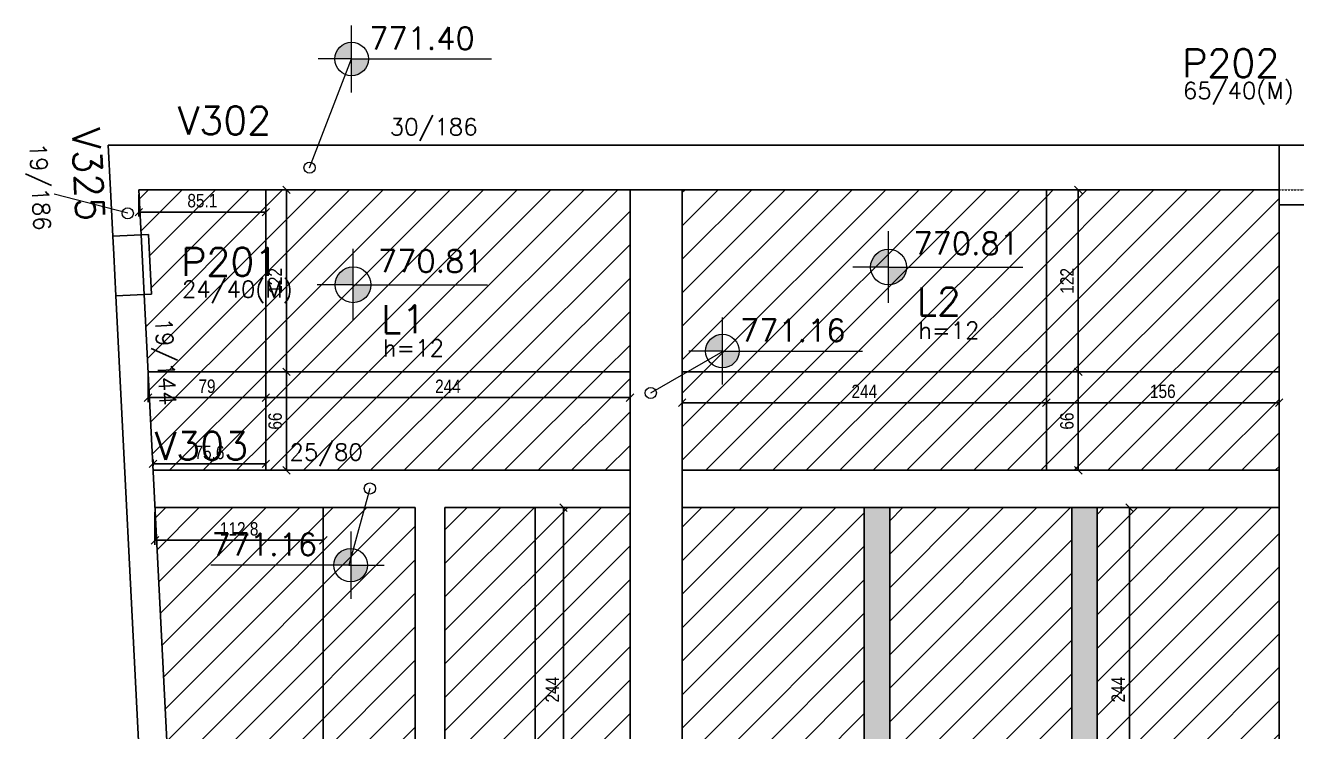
# Model space of a CAD drawing. Extents: x 8513 to 14085, y 1849 to 10799.
# Drawn here: x 9369 to 10221, y 5597 to 6070 of the extents above; entities that cross this region are included whole.
import ezdxf

# ---------------------------------------------------------------- set-up
doc = ezdxf.new("R2010")
doc.units = 0
doc.linetypes.add('FA_Tracejado', pattern=[0.25, 0.15, -0.1])
for name, color, linetype in [('COTA', 241, 'Continuous'), ('Painéis', 200, 'Continuous'), ('Pilares', 5, 'Continuous'), ('VIGAS', 3, 'Continuous'), ('Vázio', 240, 'Continuous')]:
    doc.layers.add(name, color=color, linetype=linetype)
for name, color, linetype, lineweight in [('EST-LAJE-TEXT', 7, 'Continuous', 9), ('EST-PILAR-TEXT', 7, 'Continuous', 9), ('EST-SIMB-Spot Elevations', 7, 'Continuous', 9), ('EST-VIGA-TEXT', 7, 'Continuous', 9), ('Hachura', 253, 'Continuous', 9), ('REAPROVEITAMENTO', 7, 'Continuous', 9)]:
    doc.layers.add(name, color=color, linetype=linetype, lineweight=lineweight)
doc.styles.add('COTA TECNICA-50', font='techl___.ttf', dxfattribs={"height": 9})
doc.styles.add('RomanS_IV50', font='romans_IV50.ttf', dxfattribs={"height": 11.25})
doc.styles.add('RomanS_IV50_B', font='', dxfattribs={"height": 18.75})
doc.styles.add('RomanS_IV50_B_1', font='', dxfattribs={"height": 22.5})
doc.styles.get('RomanS_IV50_B').set_extended_font_data('RomanS_IV50', bold=True)
doc.styles.get('RomanS_IV50_B_1').set_extended_font_data('RomanS_IV50', bold=True)
doc.dimstyles.new('PAINEL', dxfattribs={"dimtxt": 9, "dimasz": 5, "dimexe": 3, "dimexo": 3, "dimgap": 3, "dimtad": 1, "dimdec": 1, "dimzin": 12, "dimdsep": 46, "dimtxsty": 'COTA TECNICA-50', "dimblk": 'OBLIQUE', "dimcen": 0, "dimclrd": 4, "dimclre": 4, "dimclrt": 1, "dimadec": 1, "dimazin": 3, "dimtfac": 1, "dimtdec": 1, "dimtmove": 0, "dimatfit": 3, "dimldrblk": 'OBLIQUE', "dimfxl": 1, "dimtolj": 1, "dimtzin": 12, "dimarcsym": 0})
pattern_1 = [(45, (-181390.063, -29748.07), (-11.2253202, 11.2253202), [])]

# ---------------------------------------------------------------- blocks, each defined once
blk = doc.blocks.new('FA_Floor_TAG_SURVEY_R01 - NIV_TIT_H_TXT1__TXT2_Menor-2303205-BUSINESS')
at = {"layer": 'EST-LAJE-TEXT'}
h = blk.add_hatch(color=256, dxfattribs=at)
edge = h.paths.add_edge_path(flags=0)
edge.add_line((-0.28, 0.565), (-0.28, 0.405))
edge.add_line((-0.28, 0.405), (-0.44, 0.405))
edge.add_arc((-0.28, 0.405), 0.16, 90, 180, ccw=False)
h = blk.add_hatch(color=256, dxfattribs=at)
edge = h.paths.add_edge_path(flags=0)
edge.add_arc((-0.28, 0.405), 0.16, -90, 0, ccw=False)
edge.add_line((-0.28, 0.245), (-0.28, 0.405))
edge.add_line((-0.28, 0.405), (-0.12, 0.405))
for p, q in [((-0.28, 0.085), (-0.28, 0.725)), ((-0.28, 0.405), (-0.6, 0.405)), ((-0.28, 0.405), (0.92, 0.405))]:
    blk.add_line(p, q, dxfattribs=at)
blk.add_circle((-0.28, 0.405), 0.16, dxfattribs=at)
blk = doc.blocks.new('Spot Elevations - Nivel_Planta_MENOR-2363178-BUSINESS')
at = {"layer": 'EST-SIMB-Spot Elevations'}
h = blk.add_hatch(color=256, dxfattribs=at)
edge = h.paths.add_edge_path(flags=0)
edge.add_line((0, 0), (-0.15, 0))
edge.add_arc((0, 0), 0.15, 90, 180, ccw=False)
edge.add_line((0, 0.15), (0, 0))
h = blk.add_hatch(color=256, dxfattribs=at)
edge = h.paths.add_edge_path(flags=0)
edge.add_line((0, 0), (0.15, 0))
edge.add_arc((0, 0), 0.15, 270, 360, ccw=False)
edge.add_line((0, -0.15), (0, 0))
for p, q in [((0, -0.3), (0, 0.3)), ((0, 0), (1.25, 0)), ((0, 0), (-0.3, 0))]:
    blk.add_line(p, q, dxfattribs=at)
blk.add_circle((0, 0), 0.15, dxfattribs=at)
blk = doc.blocks.new('_Oblique')
at = {"color": 0, "linetype": 'ByBlock', "lineweight": -2}
blk.add_line((-0.5, -0.5), (0.5, 0.5), dxfattribs=at)
blk = doc.blocks.new('*D682')
at = {"layer": 'COTA', "color": 4, "lineweight": -2, "transparency": 16777216}
for p, q in [((10109.19, 5503.01), (10109.19, 5747.01)), ((10112.19, 5747.01), (10112.19, 5747.01)), ((10112.19, 5503.01), (10112.19, 5503.01))]:
    blk.add_line(p, q, dxfattribs=at)
at = {"layer": 'Defpoints', "color": 0, "transparency": 16777216}
for p in [(10109.19, 5747.01), (10109.19, 5747.01), (10109.19, 5503.01)]:
    blk.add_point(p, dxfattribs=at)
at = {"layer": 'COTA', "color": 4, "lineweight": -2, "transparency": 16777216, "xscale": 5, "yscale": 5, "zscale": 5}
for p, rotation in [((10109.19, 5747.01), 90), ((10109.19, 5503.01), 270)]:
    blk.add_blockref('_Oblique', p, dxfattribs=dict(at, rotation=rotation))
at = {"layer": 'COTA', "color": 1, "transparency": 16777216, "insert": (10101.62, 5625.01), "char_height": 9, "attachment_point": 5, "rotation": 90, "style": 'COTA TECNICA-50'}
blk.add_mtext('\\A1;244', dxfattribs=at)
blk = doc.blocks.new('*D713')
at = {"layer": 'COTA', "color": 4, "lineweight": -2, "transparency": 16777216}
for p, q in [((10109.19, 5503.01), (10109.19, 5747.01)), ((10112.19, 5747.01), (10112.19, 5747.01)), ((10112.19, 5503.01), (10112.19, 5503.01))]:
    blk.add_line(p, q, dxfattribs=at)
at = {"layer": 'Defpoints', "color": 0, "transparency": 16777216}
for p in [(10109.19, 5747.01), (10109.19, 5747.01), (10109.19, 5503.01)]:
    blk.add_point(p, dxfattribs=at)
at = {"layer": 'COTA', "color": 4, "lineweight": -2, "transparency": 16777216, "xscale": 5, "yscale": 5, "zscale": 5}
for p, rotation in [((10109.19, 5747.01), 90), ((10109.19, 5503.01), 270)]:
    blk.add_blockref('_Oblique', p, dxfattribs=dict(at, rotation=rotation))
at = {"layer": 'COTA', "color": 1, "transparency": 16777216, "insert": (10101.62, 5625.01), "char_height": 9, "attachment_point": 5, "rotation": 90, "style": 'COTA TECNICA-50'}
blk.add_mtext('\\A1;244', dxfattribs=at)
blk = doc.blocks.new('*D715')
at = {"layer": 'COTA', "color": 4, "lineweight": -2, "transparency": 16777216}
for p, q in [((10109.19, 5503.01), (10109.19, 5747.01)), ((10112.19, 5747.01), (10112.19, 5747.01)), ((10112.19, 5503.01), (10112.19, 5503.01))]:
    blk.add_line(p, q, dxfattribs=at)
at = {"layer": 'Defpoints', "color": 0, "transparency": 16777216}
for p in [(10109.19, 5747.01), (10109.19, 5747.01), (10109.19, 5503.01)]:
    blk.add_point(p, dxfattribs=at)
at = {"layer": 'COTA', "color": 4, "lineweight": -2, "transparency": 16777216, "xscale": 5, "yscale": 5, "zscale": 5}
for p, rotation in [((10109.19, 5747.01), 90), ((10109.19, 5503.01), 270)]:
    blk.add_blockref('_Oblique', p, dxfattribs=dict(at, rotation=rotation))
at = {"layer": 'COTA', "color": 1, "transparency": 16777216, "insert": (10101.62, 5625.01), "char_height": 9, "attachment_point": 5, "rotation": 90, "style": 'COTA TECNICA-50'}
blk.add_mtext('\\A1;244', dxfattribs=at)
blk = doc.blocks.new('*D717')
at = {"layer": 'COTA', "color": 4, "lineweight": -2, "transparency": 16777216}
for p, q in [((10109.19, 5503.01), (10109.19, 5747.01)), ((10112.19, 5747.01), (10112.19, 5747.01)), ((10112.19, 5503.01), (10112.19, 5503.01))]:
    blk.add_line(p, q, dxfattribs=at)
at = {"layer": 'Defpoints', "color": 0, "transparency": 16777216}
for p in [(10109.19, 5747.01), (10109.19, 5747.01), (10109.19, 5503.01)]:
    blk.add_point(p, dxfattribs=at)
at = {"layer": 'COTA', "color": 4, "lineweight": -2, "transparency": 16777216, "xscale": 5, "yscale": 5, "zscale": 5}
for p, rotation in [((10109.19, 5747.01), 90), ((10109.19, 5503.01), 270)]:
    blk.add_blockref('_Oblique', p, dxfattribs=dict(at, rotation=rotation))
at = {"layer": 'COTA', "color": 1, "transparency": 16777216, "insert": (10101.62, 5625.01), "char_height": 9, "attachment_point": 5, "rotation": 90, "style": 'COTA TECNICA-50'}
blk.add_mtext('\\A1;244', dxfattribs=at)
blk = doc.blocks.new('*D814')
at = {"layer": 'COTA', "color": 4, "lineweight": -2, "transparency": 16777216}
for p, q in [((9809.51, 5835.01), (9809.51, 5814.32)), ((10053.51, 5835.01), (10053.51, 5814.32)), ((9809.51, 5817.32), (10053.51, 5817.32))]:
    blk.add_line(p, q, dxfattribs=at)
at = {"layer": 'Defpoints', "color": 0, "transparency": 16777216}
for p in [(9809.51, 5838.01), (10053.51, 5838.01), (10053.51, 5817.32)]:
    blk.add_point(p, dxfattribs=at)
at = {"layer": 'COTA', "color": 4, "lineweight": -2, "transparency": 16777216, "xscale": 5, "yscale": 5, "zscale": 5, "rotation": 180}
blk.add_blockref('_Oblique', (9809.51, 5817.32), dxfattribs=at)
at = {"layer": 'COTA', "color": 4, "lineweight": -2, "transparency": 16777216, "xscale": 5, "yscale": 5, "zscale": 5}
blk.add_blockref('_Oblique', (10053.51, 5817.32), dxfattribs=at)
at = {"layer": 'COTA', "color": 1, "transparency": 16777216, "insert": (9931.51, 5824.89), "char_height": 9, "attachment_point": 5, "style": 'COTA TECNICA-50'}
blk.add_mtext('\\A1;244', dxfattribs=at)
blk = doc.blocks.new('*D815')
at = {"layer": 'COTA', "color": 4, "lineweight": -2, "transparency": 16777216}
for p, q in [((10053.51, 5835.01), (10053.51, 5814.32)), ((10209.51, 5835.01), (10209.51, 5814.32)), ((10053.51, 5817.32), (10209.51, 5817.32))]:
    blk.add_line(p, q, dxfattribs=at)
at = {"layer": 'Defpoints', "color": 0, "transparency": 16777216}
for p in [(10053.51, 5838.01), (10209.51, 5838.01), (10209.51, 5817.32)]:
    blk.add_point(p, dxfattribs=at)
at = {"layer": 'COTA', "color": 4, "lineweight": -2, "transparency": 16777216, "xscale": 5, "yscale": 5, "zscale": 5, "rotation": 180}
blk.add_blockref('_Oblique', (10053.51, 5817.32), dxfattribs=at)
at = {"layer": 'COTA', "color": 4, "lineweight": -2, "transparency": 16777216, "xscale": 5, "yscale": 5, "zscale": 5}
blk.add_blockref('_Oblique', (10209.51, 5817.32), dxfattribs=at)
at = {"layer": 'COTA', "color": 1, "transparency": 16777216, "insert": (10131.51, 5824.92), "char_height": 9, "attachment_point": 5, "style": 'COTA TECNICA-50'}
blk.add_mtext('\\A1;156', dxfattribs=at)
blk = doc.blocks.new('*D816')
at = {"layer": 'COTA', "color": 4, "lineweight": -2, "transparency": 16777216}
for p, q in [((10056.51, 5838.01), (10077.9, 5838.01)), ((10074.9, 5772.01), (10074.9, 5838.01)), ((10056.51, 5772.01), (10077.9, 5772.01))]:
    blk.add_line(p, q, dxfattribs=at)
at = {"layer": 'Defpoints', "color": 0, "transparency": 16777216}
for p in [(10053.51, 5838.01), (10074.9, 5838.01), (10053.51, 5772.01)]:
    blk.add_point(p, dxfattribs=at)
at = {"layer": 'COTA', "color": 4, "lineweight": -2, "transparency": 16777216, "xscale": 5, "yscale": 5, "zscale": 5}
for p, rotation in [((10074.9, 5838.01), 90), ((10074.9, 5772.01), 270)]:
    blk.add_blockref('_Oblique', p, dxfattribs=dict(at, rotation=rotation))
at = {"layer": 'COTA', "color": 1, "transparency": 16777216, "insert": (10067.31, 5805.01), "char_height": 9, "attachment_point": 5, "rotation": 90, "style": 'COTA TECNICA-50'}
blk.add_mtext('\\A1;66', dxfattribs=at)
blk = doc.blocks.new('*D817')
at = {"layer": 'COTA', "color": 4, "lineweight": -2, "transparency": 16777216}
for p, q in [((10056.51, 5960.01), (10077.9, 5960.01)), ((10074.9, 5838.01), (10074.9, 5960.01)), ((10056.51, 5838.01), (10077.9, 5838.01))]:
    blk.add_line(p, q, dxfattribs=at)
at = {"layer": 'Defpoints', "color": 0, "transparency": 16777216}
for p in [(10053.51, 5960.01), (10074.9, 5960.01), (10053.51, 5838.01)]:
    blk.add_point(p, dxfattribs=at)
at = {"layer": 'COTA', "color": 4, "lineweight": -2, "transparency": 16777216, "xscale": 5, "yscale": 5, "zscale": 5}
for p, rotation in [((10074.9, 5960.01), 90), ((10074.9, 5838.01), 270)]:
    blk.add_blockref('_Oblique', p, dxfattribs=dict(at, rotation=rotation))
at = {"layer": 'COTA', "color": 1, "transparency": 16777216, "insert": (10067.34, 5899.01), "char_height": 9, "attachment_point": 5, "rotation": 90, "style": 'COTA TECNICA-50'}
blk.add_mtext('\\A1;122', dxfattribs=at)
blk = doc.blocks.new('*D818')
at = {"layer": 'COTA', "color": 4, "lineweight": -2, "transparency": 16777216}
for p, q in [((9451.56, 5835.01), (9451.56, 5817.74)), ((9530.51, 5835.01), (9530.51, 5817.74)), ((9451.56, 5820.74), (9530.51, 5820.74))]:
    blk.add_line(p, q, dxfattribs=at)
at = {"layer": 'Defpoints', "color": 0, "transparency": 16777216}
for p in [(9451.56, 5838.01), (9530.51, 5838.01), (9530.51, 5820.74)]:
    blk.add_point(p, dxfattribs=at)
at = {"layer": 'COTA', "color": 4, "lineweight": -2, "transparency": 16777216, "xscale": 5, "yscale": 5, "zscale": 5, "rotation": 180}
blk.add_blockref('_Oblique', (9451.56, 5820.74), dxfattribs=at)
at = {"layer": 'COTA', "color": 4, "lineweight": -2, "transparency": 16777216, "xscale": 5, "yscale": 5, "zscale": 5}
blk.add_blockref('_Oblique', (9530.51, 5820.74), dxfattribs=at)
at = {"layer": 'COTA', "color": 1, "transparency": 16777216, "insert": (9491.04, 5828.33), "char_height": 9, "attachment_point": 5, "style": 'COTA TECNICA-50'}
blk.add_mtext('\\A1;79', dxfattribs=at)
blk = doc.blocks.new('*D819')
at = {"layer": 'COTA', "color": 4, "lineweight": -2, "transparency": 16777216}
for p, q in [((9530.51, 5835.01), (9530.51, 5817.74)), ((9774.51, 5835.01), (9774.51, 5817.74)), ((9530.51, 5820.74), (9774.51, 5820.74))]:
    blk.add_line(p, q, dxfattribs=at)
at = {"layer": 'Defpoints', "color": 0, "transparency": 16777216}
for p in [(9530.51, 5838.01), (9774.51, 5838.01), (9774.51, 5820.74)]:
    blk.add_point(p, dxfattribs=at)
at = {"layer": 'COTA', "color": 4, "lineweight": -2, "transparency": 16777216, "xscale": 5, "yscale": 5, "zscale": 5, "rotation": 180}
blk.add_blockref('_Oblique', (9530.51, 5820.74), dxfattribs=at)
at = {"layer": 'COTA', "color": 4, "lineweight": -2, "transparency": 16777216, "xscale": 5, "yscale": 5, "zscale": 5}
blk.add_blockref('_Oblique', (9774.51, 5820.74), dxfattribs=at)
at = {"layer": 'COTA', "color": 1, "transparency": 16777216, "insert": (9652.51, 5828.3), "char_height": 9, "attachment_point": 5, "style": 'COTA TECNICA-50'}
blk.add_mtext('\\A1;244', dxfattribs=at)
blk = doc.blocks.new('*D820')
at = {"layer": 'COTA', "color": 4, "lineweight": -2, "transparency": 16777216}
for p, q in [((9533.51, 5838.01), (9547.34, 5838.01)), ((9544.34, 5772.01), (9544.34, 5838.01)), ((9533.51, 5772.01), (9547.34, 5772.01))]:
    blk.add_line(p, q, dxfattribs=at)
at = {"layer": 'Defpoints', "color": 0, "transparency": 16777216}
for p in [(9530.51, 5838.01), (9544.34, 5838.01), (9530.51, 5772.01)]:
    blk.add_point(p, dxfattribs=at)
at = {"layer": 'COTA', "color": 4, "lineweight": -2, "transparency": 16777216, "xscale": 5, "yscale": 5, "zscale": 5}
for p, rotation in [((9544.34, 5838.01), 90), ((9544.34, 5772.01), 270)]:
    blk.add_blockref('_Oblique', p, dxfattribs=dict(at, rotation=rotation))
at = {"layer": 'COTA', "color": 1, "transparency": 16777216, "insert": (9536.74, 5805.01), "char_height": 9, "attachment_point": 5, "rotation": 90, "style": 'COTA TECNICA-50'}
blk.add_mtext('\\A1;66', dxfattribs=at)
blk = doc.blocks.new('*D821')
at = {"layer": 'COTA', "color": 4, "lineweight": -2, "transparency": 16777216}
for p, q in [((9533.51, 5960.01), (9547.34, 5960.01)), ((9544.34, 5838.01), (9544.34, 5960.01)), ((9533.51, 5838.01), (9547.34, 5838.01))]:
    blk.add_line(p, q, dxfattribs=at)
at = {"layer": 'Defpoints', "color": 0, "transparency": 16777216}
for p in [(9530.51, 5960.01), (9544.34, 5960.01), (9530.51, 5838.01)]:
    blk.add_point(p, dxfattribs=at)
at = {"layer": 'COTA', "color": 4, "lineweight": -2, "transparency": 16777216, "xscale": 5, "yscale": 5, "zscale": 5}
for p, rotation in [((9544.34, 5960.01), 90), ((9544.34, 5838.01), 270)]:
    blk.add_blockref('_Oblique', p, dxfattribs=dict(at, rotation=rotation))
at = {"layer": 'COTA', "color": 1, "transparency": 16777216, "insert": (9536.78, 5899.01), "char_height": 9, "attachment_point": 5, "rotation": 90, "style": 'COTA TECNICA-50'}
blk.add_mtext('\\A1;122', dxfattribs=at)
blk = doc.blocks.new('*D822')
at = {"layer": 'COTA', "color": 4, "lineweight": -2, "transparency": 16777216}
for p, q in [((9445.37, 5957.01), (9445.37, 5942.09)), ((9530.51, 5957.01), (9530.51, 5942.09)), ((9445.37, 5945.09), (9530.51, 5945.09))]:
    blk.add_line(p, q, dxfattribs=at)
at = {"layer": 'Defpoints', "color": 0, "transparency": 16777216}
for p in [(9445.37, 5960.01), (9530.51, 5960.01), (9530.51, 5945.09)]:
    blk.add_point(p, dxfattribs=at)
at = {"layer": 'COTA', "color": 4, "lineweight": -2, "transparency": 16777216, "xscale": 5, "yscale": 5, "zscale": 5, "rotation": 180}
blk.add_blockref('_Oblique', (9445.37, 5945.09), dxfattribs=at)
at = {"layer": 'COTA', "color": 4, "lineweight": -2, "transparency": 16777216, "xscale": 5, "yscale": 5, "zscale": 5}
blk.add_blockref('_Oblique', (9530.51, 5945.09), dxfattribs=at)
at = {"layer": 'COTA', "color": 1, "transparency": 16777216, "insert": (9487.94, 5952.71), "char_height": 9, "attachment_point": 5, "style": 'COTA TECNICA-50'}
blk.add_mtext('\\A1;85.1', dxfattribs=at)
blk = doc.blocks.new('*D823')
at = {"layer": 'COTA', "color": 4, "lineweight": -2, "transparency": 16777216}
for p, q in [((9454.91, 5775.01), (9454.91, 5779.37)), ((9454.91, 5776.37), (9530.51, 5776.37)), ((9530.51, 5775.01), (9530.51, 5779.37))]:
    blk.add_line(p, q, dxfattribs=at)
at = {"layer": 'Defpoints', "color": 0, "transparency": 16777216}
for p in [(9530.51, 5776.37), (9454.91, 5772.01), (9530.51, 5772.01)]:
    blk.add_point(p, dxfattribs=at)
at = {"layer": 'COTA', "color": 4, "lineweight": -2, "transparency": 16777216, "xscale": 5, "yscale": 5, "zscale": 5, "rotation": 180}
blk.add_blockref('_Oblique', (9454.91, 5776.37), dxfattribs=at)
at = {"layer": 'COTA', "color": 4, "lineweight": -2, "transparency": 16777216, "xscale": 5, "yscale": 5, "zscale": 5}
blk.add_blockref('_Oblique', (9530.51, 5776.37), dxfattribs=at)
at = {"layer": 'COTA', "color": 1, "transparency": 16777216, "insert": (9492.71, 5783.96), "char_height": 9, "attachment_point": 5, "style": 'COTA TECNICA-50'}
blk.add_mtext('\\A1;75.6', dxfattribs=at)
blk = doc.blocks.new('*D827')
at = {"layer": 'COTA', "color": 4, "lineweight": -2, "transparency": 16777216}
for p, q in [((10109.19, 5503.01), (10109.19, 5747.01)), ((10112.19, 5747.01), (10112.19, 5747.01)), ((10112.19, 5503.01), (10112.19, 5503.01))]:
    blk.add_line(p, q, dxfattribs=at)
at = {"layer": 'Defpoints', "color": 0, "transparency": 16777216}
for p in [(10109.19, 5747.01), (10109.19, 5747.01), (10109.19, 5503.01)]:
    blk.add_point(p, dxfattribs=at)
at = {"layer": 'COTA', "color": 4, "lineweight": -2, "transparency": 16777216, "xscale": 5, "yscale": 5, "zscale": 5}
for p, rotation in [((10109.19, 5747.01), 90), ((10109.19, 5503.01), 270)]:
    blk.add_blockref('_Oblique', p, dxfattribs=dict(at, rotation=rotation))
at = {"layer": 'COTA', "color": 1, "transparency": 16777216, "insert": (10101.62, 5625.01), "char_height": 9, "attachment_point": 5, "rotation": 90, "style": 'COTA TECNICA-50'}
blk.add_mtext('\\A1;244', dxfattribs=at)
blk = doc.blocks.new('*D831')
at = {"layer": 'COTA', "color": 4, "lineweight": -2, "transparency": 16777216}
for p, q in [((10109.19, 5503.01), (10109.19, 5747.01)), ((10112.19, 5747.01), (10112.19, 5747.01)), ((10112.19, 5503.01), (10112.19, 5503.01))]:
    blk.add_line(p, q, dxfattribs=at)
at = {"layer": 'Defpoints', "color": 0, "transparency": 16777216}
for p in [(10109.19, 5747.01), (10109.19, 5747.01), (10109.19, 5503.01)]:
    blk.add_point(p, dxfattribs=at)
at = {"layer": 'COTA', "color": 4, "lineweight": -2, "transparency": 16777216, "xscale": 5, "yscale": 5, "zscale": 5}
for p, rotation in [((10109.19, 5747.01), 90), ((10109.19, 5503.01), 270)]:
    blk.add_blockref('_Oblique', p, dxfattribs=dict(at, rotation=rotation))
at = {"layer": 'COTA', "color": 1, "transparency": 16777216, "insert": (10101.62, 5625.01), "char_height": 9, "attachment_point": 5, "rotation": 90, "style": 'COTA TECNICA-50'}
blk.add_mtext('\\A1;244', dxfattribs=at)
blk = doc.blocks.new('*D834')
at = {"layer": 'COTA', "color": 4, "lineweight": -2, "transparency": 16777216}
for p, q in [((10109.19, 5503.01), (10109.19, 5747.01)), ((10112.19, 5747.01), (10112.19, 5747.01)), ((10112.19, 5503.01), (10112.19, 5503.01))]:
    blk.add_line(p, q, dxfattribs=at)
at = {"layer": 'Defpoints', "color": 0, "transparency": 16777216}
for p in [(10109.19, 5747.01), (10109.19, 5747.01), (10109.19, 5503.01)]:
    blk.add_point(p, dxfattribs=at)
at = {"layer": 'COTA', "color": 4, "lineweight": -2, "transparency": 16777216, "xscale": 5, "yscale": 5, "zscale": 5}
for p, rotation in [((10109.19, 5747.01), 90), ((10109.19, 5503.01), 270)]:
    blk.add_blockref('_Oblique', p, dxfattribs=dict(at, rotation=rotation))
at = {"layer": 'COTA', "color": 1, "transparency": 16777216, "insert": (10101.62, 5625.01), "char_height": 9, "attachment_point": 5, "rotation": 90, "style": 'COTA TECNICA-50'}
blk.add_mtext('\\A1;244', dxfattribs=at)
blk = doc.blocks.new('*D841')
at = {"layer": 'COTA', "color": 4, "lineweight": -2, "transparency": 16777216}
for p, q in [((9714.01, 5747.01), (9733, 5747.01)), ((9730, 5503.01), (9730, 5747.01)), ((9714.01, 5503.01), (9733, 5503.01))]:
    blk.add_line(p, q, dxfattribs=at)
at = {"layer": 'Defpoints', "color": 0, "transparency": 16777216}
for p in [(9711.01, 5747.01), (9730, 5747.01), (9711.01, 5503.01)]:
    blk.add_point(p, dxfattribs=at)
at = {"layer": 'COTA', "color": 4, "lineweight": -2, "transparency": 16777216, "xscale": 5, "yscale": 5, "zscale": 5}
for p, rotation in [((9730, 5747.01), 90), ((9730, 5503.01), 270)]:
    blk.add_blockref('_Oblique', p, dxfattribs=dict(at, rotation=rotation))
at = {"layer": 'COTA', "color": 1, "transparency": 16777216, "insert": (9722.43, 5625.01), "char_height": 9, "attachment_point": 5, "rotation": 90, "style": 'COTA TECNICA-50'}
blk.add_mtext('\\A1;244', dxfattribs=at)
blk = doc.blocks.new('*D846')
at = {"layer": 'COTA', "color": 4, "lineweight": -2, "transparency": 16777216}
for p, q in [((9714.01, 5747.01), (9733, 5747.01)), ((9730, 5503.01), (9730, 5747.01)), ((9714.01, 5503.01), (9733, 5503.01))]:
    blk.add_line(p, q, dxfattribs=at)
at = {"layer": 'Defpoints', "color": 0, "transparency": 16777216}
for p in [(9711.01, 5747.01), (9730, 5747.01), (9711.01, 5503.01)]:
    blk.add_point(p, dxfattribs=at)
at = {"layer": 'COTA', "color": 4, "lineweight": -2, "transparency": 16777216, "xscale": 5, "yscale": 5, "zscale": 5}
for p, rotation in [((9730, 5747.01), 90), ((9730, 5503.01), 270)]:
    blk.add_blockref('_Oblique', p, dxfattribs=dict(at, rotation=rotation))
at = {"layer": 'COTA', "color": 1, "transparency": 16777216, "insert": (9722.43, 5625.01), "char_height": 9, "attachment_point": 5, "rotation": 90, "style": 'COTA TECNICA-50'}
blk.add_mtext('\\A1;244', dxfattribs=at)
blk = doc.blocks.new('*D756')
at = {"layer": 'COTA', "color": 4, "lineweight": -2, "transparency": 16777216}
for p, q in [((9456.18, 5744.01), (9456.18, 5722.11)), ((9569.01, 5744.01), (9569.01, 5722.11)), ((9456.18, 5725.11), (9569.01, 5725.11))]:
    blk.add_line(p, q, dxfattribs=at)
at = {"layer": 'Defpoints', "color": 0, "transparency": 16777216}
for p in [(9456.18, 5747.01), (9569.01, 5747.01), (9569.01, 5725.11)]:
    blk.add_point(p, dxfattribs=at)
at = {"layer": 'COTA', "color": 4, "lineweight": -2, "transparency": 16777216, "xscale": 5, "yscale": 5, "zscale": 5, "rotation": 180}
blk.add_blockref('_Oblique', (9456.18, 5725.11), dxfattribs=at)
at = {"layer": 'COTA', "color": 4, "lineweight": -2, "transparency": 16777216, "xscale": 5, "yscale": 5, "zscale": 5}
blk.add_blockref('_Oblique', (9569.01, 5725.11), dxfattribs=at)
at = {"layer": 'COTA', "color": 1, "transparency": 16777216, "insert": (9512.6, 5732.69), "char_height": 9, "attachment_point": 5, "style": 'COTA TECNICA-50'}
blk.add_mtext('\\A1;112.8', dxfattribs=at)

msp = doc.modelspace()

# ---------------------------------------------------------------- hatches: boundary and pattern name
at = {"layer": 'Hachura'}
h = msp.add_hatch(color=256, dxfattribs=at)
h.paths.add_polyline_path([(9931.51, 5503.01), (9948.51, 5503.01), (9948.51, 5747.01), (9931.51, 5747.01)])
h.paths.add_polyline_path([(9931.51, 5259.01), (9948.51, 5259.01), (9948.51, 5503.01), (9931.51, 5503.01)])
h.paths.add_polyline_path([(9931.51, 4962.51), (9948.51, 4962.51), (9948.51, 5206.51), (9931.51, 5206.51)])
h.paths.add_polyline_path([(10070.51, 4962.51), (10087.51, 4962.51), (10087.51, 5206.51), (10070.51, 5206.51)])
h.paths.add_polyline_path([(10087.51, 5503.01), (10070.51, 5503.01), (10070.51, 5259.01), (10087.51, 5259.01)])
h.paths.add_polyline_path([(10070.51, 5503.01), (10087.51, 5503.01), (10087.51, 5747.01), (10070.51, 5747.01)])
at = {"layer": 'REAPROVEITAMENTO'}
h = msp.add_hatch(dxfattribs=at)
h.set_pattern_fill('ANSI31', color=251, scale=5, style=0)
h.set_pattern_definition(pattern_1)
h.paths.add_polyline_path([(9530.51, 5960.01), (9445.37, 5960.01), (9446.9, 5929.83), (9451.89, 5930.08), (9452.58, 5916.59), (9453.92, 5890.14), (9448.93, 5889.88), (9451.56, 5838.01), (9530.51, 5838.01)])
h.paths.add_polyline_path([(9530.51, 5838.01), (9451.56, 5838.01), (9454.91, 5772.01), (9530.51, 5772.01)])
h.paths.add_polyline_path([(9468.58, 5503.01), (9569.01, 5503.01), (9569.01, 5747.01), (9456.18, 5747.01)])
h.paths.add_polyline_path([(9630.51, 5747.01), (9569.01, 5747.01), (9569.01, 5503.01), (9630.51, 5503.01)])
h.paths.add_polyline_path([(9711.01, 5747.01), (9650.51, 5747.01), (9650.51, 5503.01), (9711.01, 5503.01)])
h.paths.add_polyline_path([(9774.51, 5747.01), (9711.01, 5747.01), (9711.01, 5503.01), (9774.51, 5503.01)])
h.paths.add_polyline_path([(9774.51, 5503.01), (9711.01, 5503.01), (9711.01, 5259.01), (9774.51, 5259.01)])
h.paths.add_polyline_path([(9650.51, 5259.01), (9711.01, 5259.01), (9711.01, 5503.01), (9650.51, 5503.01)])
h.paths.add_polyline_path([(9569.01, 5259.01), (9630.51, 5259.01), (9630.51, 5503.01), (9569.01, 5503.01)])
h.paths.add_polyline_path([(9481.16, 5353.81), (9476.17, 5353.55), (9480.97, 5259.01), (9569.01, 5259.01), (9569.01, 5393.76), (9479.13, 5393.76)])
h.paths.add_polyline_path([(9474.14, 5393.5), (9479.13, 5393.76), (9569.01, 5393.76), (9569.01, 5503.01), (9468.58, 5503.01)])
h.paths.add_polyline_path([(9569.01, 5259.01), (9480.97, 5259.01), (9483.64, 5206.51), (9569.01, 5206.51)])
h.paths.add_polyline_path([(9630.51, 5206.51), (9630.51, 5259.01), (9569.01, 5259.01), (9569.01, 5206.51)])
h.paths.add_polyline_path([(9630.51, 5206.51), (9569.01, 5206.51), (9569.01, 4962.51), (9630.51, 4962.51)])
h.paths.add_polyline_path([(9569.01, 5206.51), (9483.64, 5206.51), (9496.03, 4962.51), (9496.67, 4962.51), (9569.01, 4962.51)])
h.paths.add_polyline_path([(9711.01, 5206.51), (9650.51, 5206.51), (9650.51, 4962.51), (9711.01, 4962.51)])
h.paths.add_polyline_path([(9711.01, 5206.51), (9711.01, 5259.01), (9650.51, 5259.01), (9650.51, 5206.51)])
h.paths.add_polyline_path([(9774.51, 5259.01), (9711.01, 5259.01), (9711.01, 5206.51), (9774.51, 5206.51)])
h.paths.add_polyline_path([(9774.51, 5206.51), (9711.01, 5206.51), (9711.01, 4962.51), (9774.51, 4962.51)])
h.paths.add_polyline_path([(9774.51, 4937.51), (9711.01, 4937.51), (9711.01, 4693.51), (9774.51, 4693.51)])
h.paths.add_polyline_path([(9650.51, 4693.51), (9711.01, 4693.51), (9711.01, 4937.51), (9650.51, 4937.51)])
h.paths.add_polyline_path([(9650.51, 4571.51), (9711.01, 4571.51), (9711.01, 4693.51), (9650.51, 4693.51)])
h.paths.add_polyline_path([(9711.01, 4571.51), (9774.51, 4571.51), (9774.51, 4693.51), (9711.01, 4693.51)])
h.paths.add_polyline_path([(9711.01, 4438.01), (9774.51, 4438.01), (9774.51, 4571.51), (9711.01, 4571.51)])
h.paths.add_polyline_path([(9650.51, 4438.01), (9711.01, 4438.01), (9711.01, 4571.51), (9650.51, 4571.51)])
h.paths.add_polyline_path([(9570.01, 4438.01), (9630.51, 4438.01), (9630.51, 4571.51), (9570.01, 4571.51)])
h.paths.add_polyline_path([(9570.01, 4571.51), (9515.89, 4571.51), (9522.67, 4438.01), (9570.01, 4438.01)])
h.paths.add_polyline_path([(9515.89, 4571.51), (9570.01, 4571.51), (9570.01, 4693.51), (9509.69, 4693.51)])
h.paths.add_polyline_path([(9509.69, 4693.51), (9570.01, 4693.51), (9570.01, 4828.96), (9507.82, 4828.96), (9509.85, 4789.02), (9504.85, 4788.76)])
h.paths.add_polyline_path([(9502.83, 4828.71), (9507.82, 4828.96), (9570.01, 4828.96), (9570.01, 4937.51), (9497.3, 4937.51)])
h.paths.add_polyline_path([(9630.51, 4937.51), (9570.01, 4937.51), (9570.01, 4693.51), (9630.51, 4693.51)])
h = msp.add_hatch(dxfattribs=at)
h.set_pattern_fill('ANSI31', color=251, scale=5, style=0)
h.set_pattern_definition(pattern_1)
h.paths.add_polyline_path([(9530.51, 5838.01), (9530.51, 5772.01), (9774.51, 5772.01), (9774.51, 5838.01)])
h.paths.add_polyline_path([(9809.51, 5838.01), (9809.51, 5772.01), (10053.51, 5772.01), (10053.51, 5838.01)])
h.paths.add_polyline_path([(10053.51, 5838.01), (10053.51, 5772.01), (10209.51, 5772.01), (10209.51, 5838.01)])
h.paths.add_polyline_path([(10209.51, 5838.01), (10209.51, 5950.01), (10209.51, 5960.01), (10053.51, 5960.01), (10053.51, 5838.01)])
h.paths.add_polyline_path([(10518.52, 5741.01), (10518.52, 5823.01), (10274.51, 5823.01), (10274.51, 5741.01)])
h.paths.add_polyline_path([(10518.52, 5741.01), (10591.51, 5741.01), (10591.51, 5823.01), (10518.52, 5823.01)])
h.paths.add_polyline_path([(10591.51, 5960.01), (10518.52, 5960.01), (10518.52, 5838.01), (10591.51, 5838.01)])
h.paths.add_polyline_path([(10870.52, 5741.01), (10870.52, 5823.01), (10626.51, 5823.01), (10626.51, 5741.01)])
h.paths.add_polyline_path([(10947.01, 5741.01), (10947.01, 5823.01), (10870.52, 5823.01), (10870.52, 5741.01)])
h.paths.add_polyline_path([(10947.01, 5950.01), (10947.01, 5960.01), (10870.52, 5960.01), (10870.52, 5838.01), (10947.01, 5838.01)])
h.paths.add_polyline_path([(11687.01, 5838.01), (11687.01, 5950.01), (11687.01, 5960.01), (11500.01, 5960.01), (11500.01, 5838.01)])
h.paths.add_polyline_path([(11687.01, 5741.01), (11687.01, 5823.01), (11500.01, 5823.01), (11500.01, 5741.01)])
h.paths.add_polyline_path([(11256.01, 5823.01), (11256.01, 5741.01), (11500.01, 5741.01), (11500.01, 5823.01)])
h.paths.add_polyline_path([(11236.01, 5741.01), (11256.01, 5741.01), (11256.01, 5823.01), (11012.01, 5823.01), (11012.01, 5741.01)])
h.paths.add_polyline_path([(11996.01, 5823.01), (11752.01, 5823.01), (11752.01, 5741.01), (11996.01, 5741.01)])
h.paths.add_polyline_path([(12072.01, 5960.01), (11996.01, 5960.01), (11996.01, 5838.01), (12072.01, 5838.01)])
h.paths.add_polyline_path([(12072.01, 5823.01), (11996.01, 5823.01), (11996.01, 5741.01), (12072.01, 5741.01)])
h.paths.add_polyline_path([(12351.01, 5741.01), (12351.01, 5823.01), (12107.01, 5823.01), (12107.01, 5741.01)])
h.paths.add_polyline_path([(12427.01, 5823.01), (12351.01, 5823.01), (12351.01, 5741.01), (12427.01, 5741.01)])
h.paths.add_polyline_path([(12427.01, 5950.01), (12427.01, 5960.01), (12351.01, 5960.01), (12351.01, 5838.01), (12427.01, 5838.01)])
h = msp.add_hatch(dxfattribs=at)
h.set_pattern_fill('ANSI31', color=251, scale=5, style=0)
h.set_pattern_definition(pattern_1)
h.paths.add_polyline_path([(10870.52, 5838.01), (10870.52, 5960.01), (10626.51, 5960.01), (10626.51, 5838.01)])
h.paths.add_polyline_path([(10274.51, 5960.01), (10274.51, 5950.01), (10274.51, 5838.01), (10518.52, 5838.01), (10518.52, 5960.01)])
h.paths.add_polyline_path([(10053.51, 5838.01), (10053.51, 5960.01), (9809.51, 5960.01), (9809.51, 5838.01)])
h.paths.add_polyline_path([(9774.51, 5838.01), (9774.51, 5960.01), (9530.51, 5960.01), (9530.51, 5838.01)])
h = msp.add_hatch(dxfattribs=at)
h.set_pattern_fill('ANSI31', color=251, scale=5, style=0)
h.set_pattern_definition(pattern_1)
h.paths.add_polyline_path([(9931.51, 5747.01), (9809.51, 5747.01), (9809.51, 5503.01), (9931.51, 5503.01)])
h.paths.add_polyline_path([(9809.51, 5259.01), (9931.51, 5259.01), (9931.51, 5503.01), (9809.51, 5503.01)])
h.paths.add_polyline_path([(10070.51, 5503.01), (9948.51, 5503.01), (9948.51, 5259.01), (10070.51, 5259.01)])
h.paths.add_polyline_path([(10070.51, 5747.01), (9948.51, 5747.01), (9948.51, 5503.01), (10070.51, 5503.01)])
h.paths.add_polyline_path([(10209.51, 5747.01), (10087.51, 5747.01), (10087.51, 5503.01), (10209.51, 5503.01)])
h.paths.add_polyline_path([(10209.51, 5503.01), (10087.51, 5503.01), (10087.51, 5259.01), (10209.51, 5259.01)])

# ---------------------------------------------------------------- linework, layer by layer
at = {"layer": 'EST-SIMB-Spot Elevations'}
for p, q in [((9559.78, 5974.87), (9587.96, 6047.75)), ((9788.4, 5823.86), (9837.02, 5851.93)), ((9837.02, 5851.93), (9836.45, 5851.93)), ((9600.18, 5759.82), (9586.04, 5708.41)), ((9586.04, 5708.41), (9587.33, 5708.41))]:
    msp.add_line(p, q, dxfattribs=at)
for centre in [(9559.78, 5974.87), (9788.4, 5823.86), (9600.18, 5759.82)]:
    msp.add_circle(centre, 3.75, dxfattribs=at)
at = {"layer": 'EST-VIGA-TEXT'}
msp.add_line((9437.98, 5944.28), (9388.75, 5957.02), dxfattribs=at)
msp.add_circle((9437.98, 5944.28), 3.75, dxfattribs=at)
at = {"layer": 'Painéis', "ltscale": 70}
for p, q in [((9530.51, 5772.01), (9530.51, 5960.01)), ((10053.51, 5772.01), (10053.51, 5960.01)), ((9451.56, 5838.01), (9774.51, 5838.01)), ((9809.51, 5838.01), (10209.51, 5838.01)), ((9569.01, 4962.51), (9569.01, 5747.01)), ((9711.01, 4962.51), (9711.01, 5747.01)), ((9931.51, 4962.51), (9931.51, 5747.01)), ((9948.51, 5259.01), (9948.51, 5747.01)), ((10070.51, 5259.01), (10070.51, 5747.01)), ((10087.51, 4962.51), (10087.51, 5747.01))]:
    msp.add_line(p, q, dxfattribs=at)
at = {"layer": 'Pilares', "color": 5}
for p, q in [((10209.51, 5950.01), (10209.51, 5990.01)), ((10209.51, 5990.01), (10274.51, 5990.01)), ((10274.51, 5950.01), (10209.51, 5950.01)), ((9427.92, 5928.87), (9451.89, 5930.08)), ((9427.92, 5928.87), (9428.55, 5916.59)), ((9451.89, 5930.08), (9452.58, 5916.59)), ((9429.95, 5888.92), (9428.55, 5916.59)), ((9453.92, 5890.14), (9452.58, 5916.59)), ((9453.92, 5890.14), (9429.95, 5888.92))]:
    msp.add_line(p, q, dxfattribs=at)
at = {"layer": 'VIGAS', "color": 3}
for p, q in [((9426.34, 5990.01), (9424.82, 5990.01)), ((9424.82, 5990.01), (9426.34, 5960.01)), ((9426.34, 5990.01), (10209.51, 5990.01)), ((9426.34, 5960.01), (9427.92, 5928.87)), ((9445.37, 5960.01), (10209.51, 5960.01)), ((9445.37, 5960.01), (9446.9, 5929.83)), ((9774.51, 4290.47), (9774.51, 5960.01)), ((9809.51, 4290.01), (9809.51, 5960.01)), ((10209.51, 4309.51), (10209.51, 5950.01)), ((9429.95, 5888.92), (9455.16, 5392.54)), ((9474.14, 5393.5), (9448.93, 5889.88)), ((9454.91, 5772.01), (9774.51, 5772.01)), ((9809.51, 5772.01), (10209.51, 5772.01)), ((9456.18, 5747.01), (9630.51, 5747.01)), ((9630.51, 4962.51), (9630.51, 5747.01)), ((9650.51, 5747.01), (9774.51, 5747.01)), ((9650.51, 4962.51), (9650.51, 5747.01)), ((9809.51, 5747.01), (10209.51, 5747.01))]:
    msp.add_line(p, q, dxfattribs=at)
at = {"layer": 'VIGAS', "color": 3, "linetype": 'FA_Tracejado', "lineweight": 20}
msp.add_line((10209.51, 5960.01), (10237.38, 5960.01), dxfattribs=at)
at = {"layer": 'Vázio'}
msp.add_line((9448.93, 5889.89), (9446.9, 5929.83), dxfattribs=at)

# ---------------------------------------------------------------- block references
at = {"layer": 'EST-LAJE-TEXT', "xscale": 74.99999999999996, "yscale": 74.99999999999996, "zscale": 74.99999999999996}
for p in [(9968.74, 5877.87), (9609.94, 5866.01)]:
    msp.add_blockref('FA_Floor_TAG_SURVEY_R01 - NIV_TIT_H_TXT1__TXT2_Menor-2303205-BUSINESS', p, dxfattribs=at)
at = {"layer": 'EST-SIMB-Spot Elevations', "xscale": 74.99999999999996, "yscale": 74.99999999999996, "zscale": 74.99999999999996}
for p in [(9587.96, 6047.75), (9836.45, 5851.93)]:
    msp.add_blockref('Spot Elevations - Nivel_Planta_MENOR-2363178-BUSINESS', p, dxfattribs=at)
at = {"layer": 'EST-SIMB-Spot Elevations', "xscale": 74.99999999999996, "yscale": 74.99999999999996, "zscale": 74.99999999999996, "rotation": 180}
msp.add_blockref('Spot Elevations - Nivel_Planta_MENOR-2363178-BUSINESS', (9587.33, 5708.41), dxfattribs=at)

# ---------------------------------------------------------------- texts
at = {"layer": 'EST-LAJE-TEXT', "lineweight": 30, "attachment_point": 1}
for s, insert, char_height, width, style in [('770.81', (9964.44, 5931.59), 15, 99.8101, 'RomanS_IV50_B'), ('770.81', (9605.64, 5919.73), 15, 99.8101, 'RomanS_IV50_B'), ('h=12', (9967.67, 5871.47), 11.25, 58.924, 'RomanS_IV50'), ('h=12', (9608.87, 5859.61), 11.25, 58.924, 'RomanS_IV50')]:
    msp.add_mtext(s, dxfattribs=dict(at, insert=insert, char_height=char_height, width=width, style=style))
at = {"layer": 'EST-LAJE-TEXT', "lineweight": 50, "char_height": 18.75, "width": 40.8861, "attachment_point": 1, "style": 'RomanS_IV50_B_1'}
for s, insert in [('L2', (9966.53, 5894.54)), ('L1', (9607.73, 5882.68))]:
    msp.add_mtext(s, dxfattribs=dict(at, insert=insert))
at = {"layer": 'EST-PILAR-TEXT', "lineweight": 50, "attachment_point": 1}
for s, insert, char_height, width, style in [('P202', (10144.52, 6054.35), 18.75, 91.9936, 'RomanS_IV50_B_1'), ('65/40(M)', (10145.07, 6032.17), 11.25, 105.8227, 'RomanS_IV50'), ('P201', (9473.75, 5921.19), 18.75, 91.9936, 'RomanS_IV50_B_1'), ('24/40(M)', (9474.3, 5899), 11.25, 105.8227, 'RomanS_IV50')]:
    msp.add_mtext(s, dxfattribs=dict(at, insert=insert, char_height=char_height, width=width, style=style))
at = {"layer": 'EST-SIMB-Spot Elevations', "char_height": 15, "width": 97.7561, "attachment_point": 1, "line_spacing_factor": 0.982397, "style": 'RomanS_IV50_B'}
for s, insert in [('771.40', (9599.73, 6069.13)), ('771.16', (9848.22, 5873.31)), ('771.16', (9494.1, 5729.8))]:
    msp.add_mtext(s, dxfattribs=dict(at, insert=insert))
at = {"layer": 'EST-VIGA-TEXT', "lineweight": 50, "char_height": 18.75, "width": 88.9873, "attachment_point": 1, "style": 'RomanS_IV50_B_1'}
for s, insert in [('V302', (9471.39, 6015.89)), ('V303', (9455.96, 5797.89))]:
    msp.add_mtext(s, dxfattribs=dict(at, insert=insert))
at = {"layer": 'EST-VIGA-TEXT', "lineweight": 30, "char_height": 11.25, "attachment_point": 1, "style": 'RomanS_IV50'}
for s, insert, width in [('30/186', (9613.53, 6007.87), 84.1772), ('25/80', (9546.32, 5789.87), 70.3481)]:
    msp.add_mtext(s, dxfattribs=dict(at, insert=insert, width=width))
at = {"layer": 'EST-VIGA-TEXT', "lineweight": 50, "insert": (9419.26, 6002.03), "char_height": 18.75, "width": 88.9873, "attachment_point": 1, "rotation": 272.90766, "style": 'RomanS_IV50_B_1'}
msp.add_mtext('V325', dxfattribs=at)
at = {"layer": 'EST-VIGA-TEXT', "lineweight": 30, "char_height": 11.25, "width": 84.1772, "attachment_point": 1, "rotation": 272.90766, "style": 'RomanS_IV50'}
for s, insert in [('19/186', (9383.35, 5991.77)), ('19/144', (9467.59, 5874.57))]:
    msp.add_mtext(s, dxfattribs=dict(at, insert=insert))

# ---------------------------------------------------------------- dimensions: what is measured, and where the dimension line sits
at = {"layer": 'COTA'}
for base, p1, p2, picture, middle in [((9544.34, 5960.01), (9530.51, 5838.01), (9530.51, 5960.01), '*D821', (9536.78, 5899.01)), ((10074.9, 5960.01), (10053.51, 5838.01), (10053.51, 5960.01), '*D817', (10067.34, 5899.01)), ((9730, 5747.01), (9711.01, 5503.01), (9711.01, 5747.01), '*D841', (9722.43, 5625.01)), ((9730, 5747.01), (9711.01, 5503.01), (9711.01, 5747.01), '*D846', (9722.43, 5625.01)), ((10109.19, 5747.01), (10109.19, 5503.01), (10109.19, 5747.01), '*D682', (10101.62, 5625.01)), ((10109.19, 5747.01), (10109.19, 5503.01), (10109.19, 5747.01), '*D713', (10101.62, 5625.01)), ((10109.19, 5747.01), (10109.19, 5503.01), (10109.19, 5747.01), '*D715', (10101.62, 5625.01)), ((10109.19, 5747.01), (10109.19, 5503.01), (10109.19, 5747.01), '*D717', (10101.62, 5625.01)), ((10109.19, 5747.01), (10109.19, 5503.01), (10109.19, 5747.01), '*D827', (10101.62, 5625.01)), ((10109.19, 5747.01), (10109.19, 5503.01), (10109.19, 5747.01), '*D831', (10101.62, 5625.01)), ((10109.19, 5747.01), (10109.19, 5503.01), (10109.19, 5747.01), '*D834', (10101.62, 5625.01))]:
    dim = msp.add_linear_dim(base=base, p1=p1, p2=p2, angle=90, dimstyle='PAINEL', override={"dimtmove": 1}, dxfattribs=at)
    dim.commit()
    dim.dimension.update_dxf_attribs({"geometry": picture, "text_midpoint": middle})
for base, p1, p2, picture, middle in [((9530.51, 5945.09), (9445.37, 5960.01), (9530.51, 5960.01), '*D822', (9487.94, 5952.71)), ((9530.5145, 5820.7371), (9451.5619, 5838.0073), (9530.5145, 5838.0073), '*D818', (9491.0382, 5828.3292)), ((10053.51, 5817.32), (9809.51, 5838.01), (10053.51, 5838.01), '*D814', (9931.51, 5824.89)), ((9530.51, 5776.37), (9454.91, 5772.01), (9530.51, 5772.01), '*D823', (9492.71, 5783.96)), ((9569.01, 5725.11), (9456.18, 5747.01), (9569.01, 5747.01), '*D756', (9512.6, 5732.69))]:
    dim = msp.add_linear_dim(base=base, p1=p1, p2=p2, dimstyle='PAINEL', dxfattribs=at)
    dim.commit()
    dim.dimension.update_dxf_attribs({"geometry": picture, "text_midpoint": middle})
for base, p1, p2, picture, middle in [((9774.51, 5820.74), (9530.51, 5838.01), (9774.51, 5838.01), '*D819', (9652.51, 5828.3)), ((10209.51, 5817.32), (10053.51, 5838.01), (10209.51, 5838.01), '*D815', (10131.51, 5824.92))]:
    dim = msp.add_linear_dim(base=base, p1=p1, p2=p2, dimstyle='PAINEL', override={"dimtmove": 1}, dxfattribs=at)
    dim.commit()
    dim.dimension.update_dxf_attribs({"geometry": picture, "text_midpoint": middle})
for base, p1, p2, picture, middle in [((9544.34, 5838.01), (9530.51, 5772.01), (9530.51, 5838.01), '*D820', (9536.74, 5805.01)), ((10074.9, 5838.01), (10053.51, 5772.01), (10053.51, 5838.01), '*D816', (10067.31, 5805.01))]:
    dim = msp.add_linear_dim(base=base, p1=p1, p2=p2, angle=90, dimstyle='PAINEL', dxfattribs=at)
    dim.commit()
    dim.dimension.update_dxf_attribs({"geometry": picture, "text_midpoint": middle})

doc.saveas('drawing.dxf')
